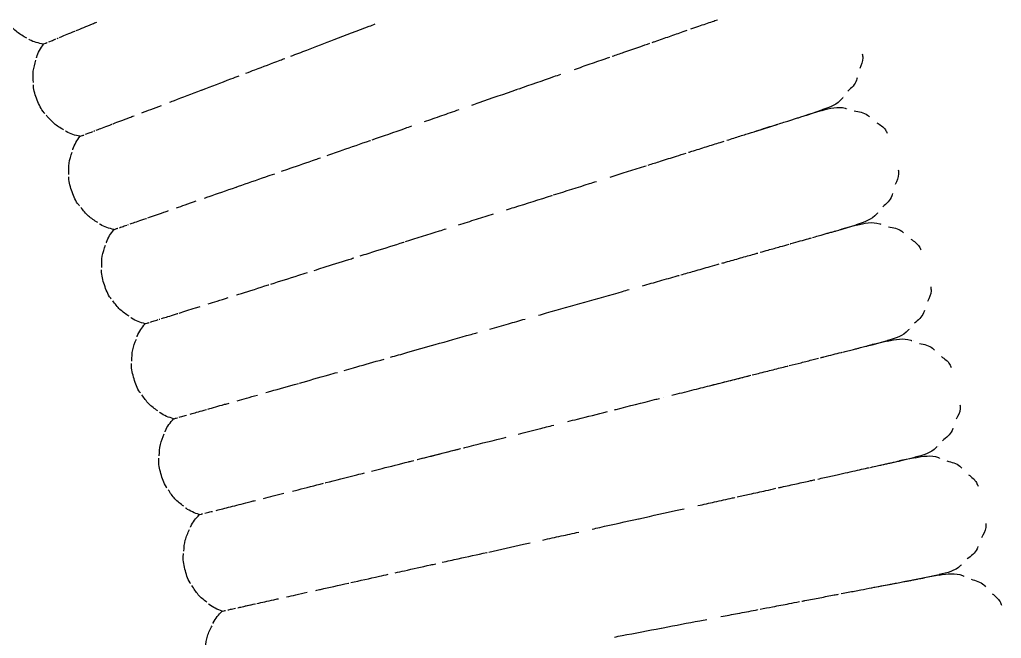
# Model space of a CAD drawing. Extents: x -360 to 379, y -342 to 365.
# Drawn here: x 57.25 to 72.05, y -125.37 to -116.05 of the extents above; entities that cross this region are included whole.
import ezdxf

# ---------------------------------------------------------------- set-up
doc = ezdxf.new("R2010")
doc.units = 0
doc.layers.get('0').update_dxf_attribs({"linetype": 'CONTINUOUS'})

msp = doc.modelspace()

# ---------------------------------------------------------------- linework, layer by layer
at = {"color": 7, "linetype": 'CONTINUOUS'}
for p, q in [((59.994, -117.109), (60.034, -117.093)), ((64.754, -117.097), (64.775, -117.09)), ((69.68, -117.212), (69.68, -117.212)), ((69.735, -117.387), (69.735, -117.387)), ((69.351, -117.416), (69.132, -117.481)), ((69.135, -117.48), (69.349, -117.409)), ((68.355, -117.726), (68.689, -117.621)), ((66.708, -118.245), (66.708, -118.245)), ((60.525, -118.568), (60.566, -118.553)), ((70.204, -118.953), (70.204, -118.953)), ((58.883, -119.138), (58.892, -119.135)), ((69.869, -119.146), (69.649, -119.205)), ((69.652, -119.204), (69.867, -119.14)), ((69.869, -119.146), (69.869, -119.146)), ((69.716, -119.185), (69.716, -119.185)), ((69.716, -119.187), (69.716, -119.187)), ((67.204, -119.899), (67.204, -119.899)), ((59.356, -120.564), (59.365, -120.561)), ((70.677, -120.708), (70.677, -120.708)), ((70.107, -120.946), (70.335, -120.885)), ((70.336, -120.891), (70.122, -120.942)), ((70.182, -120.926), (70.182, -120.926)), ((70.183, -120.928), (70.183, -120.928)), ((70.722, -120.885), (70.722, -120.885)), ((69.656, -121.06), (69.657, -121.059)), ((68.844, -121.265), (68.844, -121.265)), ((67.652, -121.565), (68.277, -121.408)), ((66.952, -121.742), (66.952, -121.742)), ((63.246, -122.678), (63.897, -122.513)), ((71.099, -122.475), (71.099, -122.475)), ((63.153, -122.701), (63.192, -122.691)), ((70.753, -122.649), (70.537, -122.694)), ((70.541, -122.692), (70.751, -122.643)), ((70.598, -122.679), (70.598, -122.679)), ((70.598, -122.681), (70.598, -122.681)), ((71.138, -122.654), (71.138, -122.654)), ((68.048, -123.245), (68.048, -123.245)), ((60.013, -123.494), (60.015, -123.493)), ((66.59, -123.569), (66.611, -123.564)), ((71.118, -124.418), (70.894, -124.458)), ((70.896, -124.457), (71.117, -124.412)), ((71.503, -124.434), (71.503, -124.434)), ((70.093, -124.611), (70.437, -124.545)), ((69.619, -124.702), (69.619, -124.702)), ((60.538, -124.91), (60.792, -124.854)), ((68.397, -124.936), (68.397, -124.936)), ((66.93, -125.216), (66.952, -125.212))]:
    msp.add_line(p, q, dxfattribs=at)
at = {"color": 7, "linetype": 'CONTINUOUS', "flags": 128}
for points in [[(57.815, -116.331), (57.824, -116.328), (57.831, -116.325)], [(57.661, -116.395), (57.663, -116.394), (57.665, -116.393)], [(58.214, -117.786), (58.216, -117.786), (58.218, -117.785)], [(58.37, -117.727), (58.379, -117.723), (58.386, -117.721)], [(58.726, -119.193), (58.728, -119.192), (58.73, -119.191)], [(59.196, -120.614), (59.198, -120.613), (59.201, -120.612)], [(59.626, -122.048), (59.628, -122.047), (59.63, -122.047)]]:
    msp.add_lwpolyline(points, dxfattribs=at)
at = {"color": 7, "linetype": 'CONTINUOUS'}
for points, knots in [([(67.369, -116.188), (67.41, -116.174), (67.525, -116.134), (67.66, -116.087), (67.749, -116.057), (67.775, -116.048)], [0, 0, 0, 0, 0.281228, 0.787761, 1, 1, 1, 1]), ([(57.358, -116.325), (57.307, -116.298), (57.206, -116.244), (57.13, -116.157), (57.093, -116.114)], [0, 0, 0, 0, 0.50285, 1, 1, 1, 1]), ([(58.104, -116.212), (58.178, -116.181), (58.27, -116.143), (58.392, -116.093), (58.414, -116.083)], [0, 0, 0, 0, 0.8157914, 1, 1, 1, 1]), ([(61.339, -116.597), (61.419, -116.567), (61.632, -116.486), (62.027, -116.335), (62.373, -116.204), (62.582, -116.124), (62.611, -116.113)], [0, 0, 0, 0, 0.195602, 0.523334, 0.931943, 1, 1, 1, 1]), ([(66.787, -116.391), (66.802, -116.386), (66.893, -116.354), (67.049, -116.3), (67.212, -116.243), (67.297, -116.214), (67.317, -116.207)], [0, 0, 0, 0, 0.077014, 0.476381, 0.873338, 1, 1, 1, 1]), ([(57.609, -116.417), (57.536, -116.402), (57.458, -116.387), (57.392, -116.346), (57.388, -116.343)], [0, 0, 0, 0, 0.941576, 1, 1, 1, 1]), ([(57.689, -116.383), (57.7, -116.379), (57.723, -116.37), (57.772, -116.349), (57.797, -116.339)], [0, 0, 0, 0, 0.486137, 1, 1, 1, 1]), ([(57.849, -116.317), (57.858, -116.313), (57.916, -116.289), (57.998, -116.256), (58.086, -116.219), (58.087, -116.219)], [0, 0, 0, 0, 0.1571511, 0.9904386, 1, 1, 1, 1]), ([(57.504, -116.625), (57.505, -116.621), (57.523, -116.545), (57.567, -116.479), (57.609, -116.417)], [0, 0, 0, 0, 0.058424, 1, 1, 1, 1]), ([(57.609, -116.417), (57.611, -116.416), (57.613, -116.415), (57.651, -116.399), (57.657, -116.397)], [0, 0, 0, 0, 0.828215, 1, 1, 1, 1]), ([(66.186, -116.6), (66.245, -116.579), (66.387, -116.53), (66.577, -116.464), (66.703, -116.42), (66.753, -116.403)], [0, 0, 0, 0, 0.301883, 0.723997, 1, 1, 1, 1]), ([(60.662, -116.855), (60.707, -116.837), (60.873, -116.774), (61.07, -116.699), (61.224, -116.641), (61.247, -116.632)], [0, 0, 0, 0, 0.243484, 0.891256, 1, 1, 1, 1]), ([(65.615, -116.798), (65.695, -116.77), (65.866, -116.711), (66.043, -116.65), (66.139, -116.616), (66.152, -116.612)], [0, 0, 0, 0, 0.437087, 0.925192, 1, 1, 1, 1]), ([(69.956, -116.564), (69.96, -116.583), (69.973, -116.658), (69.942, -116.73), (69.918, -116.783)], [0, 0, 0, 0, 0.252425, 1, 1, 1, 1]), ([(57.458, -116.996), (57.454, -116.939), (57.446, -116.824), (57.48, -116.714), (57.496, -116.658)], [0, 0, 0, 0, 0.49715, 1, 1, 1, 1]), ([(60.005, -117.105), (60.145, -117.051), (60.323, -116.984), (60.519, -116.909), (60.561, -116.893)], [0, 0, 0, 0, 0.788519, 1, 1, 1, 1]), ([(64.782, -117.088), (64.959, -117.026), (65.173, -116.952), (65.376, -116.881), (65.41, -116.869)], [0, 0, 0, 0, 0.828863, 1, 1, 1, 1]), ([(69.88, -116.922), (69.877, -116.935), (69.857, -117.016), (69.794, -117.075), (69.74, -117.125)], [0, 0, 0, 0, 0.152317, 1, 1, 1, 1]), ([(57.514, -117.259), (57.488, -117.189), (57.459, -117.114), (57.459, -117.036), (57.459, -117.031)], [0, 0, 0, 0, 0.938693, 1, 1, 1, 1]), ([(64.069, -117.335), (64.106, -117.323), (64.333, -117.244), (64.562, -117.164), (64.748, -117.099), (64.75, -117.099)], [0, 0, 0, 0, 0.159802, 0.991664, 1, 1, 1, 1]), ([(59.514, -117.291), (59.538, -117.282), (59.681, -117.228), (59.843, -117.166), (59.991, -117.11), (59.992, -117.11)], [0, 0, 0, 0, 0.1655757, 0.9954564, 1, 1, 1, 1]), ([(69.666, -117.221), (69.662, -117.226), (69.587, -117.324), (69.465, -117.368), (69.349, -117.409)], [0, 0, 0, 0, 0.05147, 1, 1, 1, 1]), ([(57.63, -117.462), (57.627, -117.459), (57.573, -117.402), (57.543, -117.328), (57.514, -117.259)], [0, 0, 0, 0, 0.061307, 1, 1, 1, 1]), ([(59.093, -117.452), (59.137, -117.435), (59.225, -117.401), (59.334, -117.36), (59.389, -117.339)], [0, 0, 0, 0, 0.496161, 1, 1, 1, 1]), ([(69.351, -117.416), (69.469, -117.383), (69.595, -117.349), (69.712, -117.386), (69.719, -117.388)], [0, 0, 0, 0, 0.94853, 1, 1, 1, 1]), ([(57.913, -117.708), (57.863, -117.679), (57.763, -117.622), (57.69, -117.533), (57.654, -117.488)], [0, 0, 0, 0, 0.5028497, 1, 1, 1, 1]), ([(58.661, -117.616), (58.737, -117.587), (58.83, -117.552), (58.953, -117.505), (58.975, -117.496)], [0, 0, 0, 0, 0.816688, 1, 1, 1, 1]), ([(63.353, -117.584), (63.441, -117.554), (63.615, -117.493), (63.789, -117.433), (63.876, -117.403)], [0, 0, 0, 0, 0.506358, 1, 1, 1, 1]), ([(68.695, -117.619), (68.706, -117.616), (68.749, -117.602), (68.81, -117.582), (68.879, -117.561), (68.938, -117.542), (68.994, -117.525), (69.043, -117.509), (69.081, -117.497), (69.106, -117.489), (69.121, -117.485), (69.129, -117.482), (69.133, -117.481), (69.134, -117.48), (69.135, -117.48)], [0, 0, 0, 0, 0.052383, 0.204595, 0.324652, 0.433443, 0.561085, 0.688691, 0.794114, 0.877485, 0.924308, 0.961794, 0.985853, 1, 1, 1, 1]), ([(69.834, -117.424), (69.907, -117.434), (69.993, -117.446), (70.056, -117.501), (70.065, -117.51)], [0, 0, 0, 0, 0.847683, 1, 1, 1, 1]), ([(58.404, -117.714), (58.413, -117.71), (58.472, -117.688), (58.555, -117.657), (58.644, -117.622), (58.645, -117.622)], [0, 0, 0, 0, 0.157424, 0.990807, 1, 1, 1, 1]), ([(62.568, -117.857), (62.733, -117.8), (62.93, -117.731), (63.132, -117.661), (63.165, -117.65)], [0, 0, 0, 0, 0.836908, 1, 1, 1, 1]), ([(67.916, -117.865), (67.951, -117.854), (68.051, -117.822), (68.2, -117.775), (68.362, -117.724), (68.501, -117.68), (68.606, -117.647), (68.661, -117.63), (68.679, -117.624)], [0, 0, 0, 0, 0.116613, 0.335166, 0.540461, 0.732587, 0.91163, 1, 1, 1, 1]), ([(70.176, -117.602), (70.226, -117.632), (70.293, -117.673), (70.325, -117.742), (70.333, -117.76)], [0, 0, 0, 0, 0.747575, 1, 1, 1, 1]), ([(58.161, -117.806), (58.088, -117.79), (58.011, -117.772), (57.946, -117.729), (57.942, -117.726)], [0, 0, 0, 0, 0.941576, 1, 1, 1, 1]), ([(58.05, -118.012), (58.052, -118.007), (58.071, -117.932), (58.118, -117.867), (58.161, -117.806)], [0, 0, 0, 0, 0.058424, 1, 1, 1, 1]), ([(58.161, -117.806), (58.163, -117.806), (58.165, -117.805), (58.203, -117.79), (58.21, -117.788)], [0, 0, 0, 0, 0.828343, 1, 1, 1, 1]), ([(58.242, -117.775), (58.253, -117.771), (58.276, -117.762), (58.326, -117.744), (58.352, -117.734)], [0, 0, 0, 0, 0.486521, 1, 1, 1, 1]), ([(61.886, -118.095), (61.962, -118.068), (62.173, -117.995), (62.393, -117.918), (62.537, -117.868), (62.539, -117.868)], [0, 0, 0, 0, 0.3598017, 0.9923983, 1, 1, 1, 1]), ([(67.337, -118.047), (67.353, -118.042), (67.446, -118.013), (67.605, -117.963), (67.769, -117.911), (67.855, -117.884), (67.875, -117.877)], [0, 0, 0, 0, 0.082366, 0.479582, 0.874365, 1, 1, 1, 1]), ([(57.994, -118.381), (57.991, -118.324), (57.986, -118.209), (58.023, -118.1), (58.042, -118.045)], [0, 0, 0, 0, 0.49715, 1, 1, 1, 1]), ([(61.198, -118.333), (61.242, -118.318), (61.407, -118.261), (61.605, -118.192), (61.763, -118.137), (61.788, -118.128)], [0, 0, 0, 0, 0.23161, 0.879529, 1, 1, 1, 1]), ([(66.728, -118.239), (66.79, -118.22), (66.935, -118.174), (67.126, -118.113), (67.252, -118.074), (67.301, -118.058)], [0, 0, 0, 0, 0.310435, 0.732601, 1, 1, 1, 1]), ([(66.153, -118.42), (66.235, -118.394), (66.409, -118.34), (66.588, -118.283), (66.684, -118.253), (66.696, -118.249)], [0, 0, 0, 0, 0.443484, 0.931409, 1, 1, 1, 1]), ([(58.042, -118.645), (58.017, -118.575), (57.991, -118.499), (57.993, -118.421), (57.993, -118.416)], [0, 0, 0, 0, 0.938693, 1, 1, 1, 1]), ([(60.551, -118.558), (60.685, -118.512), (60.86, -118.451), (61.052, -118.384), (61.096, -118.369)], [0, 0, 0, 0, 0.770894, 1, 1, 1, 1]), ([(70.499, -118.312), (70.502, -118.331), (70.512, -118.407), (70.479, -118.478), (70.455, -118.531)], [0, 0, 0, 0, 0.252425, 1, 1, 1, 1]), ([(60.038, -118.737), (60.061, -118.729), (60.204, -118.679), (60.368, -118.622), (60.519, -118.57), (60.521, -118.569)], [0, 0, 0, 0, 0.159469, 0.988608, 1, 1, 1, 1]), ([(65.301, -118.689), (65.485, -118.631), (65.705, -118.562), (65.913, -118.496), (65.948, -118.485)], [0, 0, 0, 0, 0.836306, 1, 1, 1, 1]), ([(58.151, -118.852), (58.148, -118.848), (58.096, -118.79), (58.068, -118.715), (58.042, -118.645)], [0, 0, 0, 0, 0.061307, 1, 1, 1, 1]), ([(64.593, -118.912), (64.631, -118.9), (64.861, -118.828), (65.093, -118.755), (65.28, -118.696), (65.281, -118.695)], [0, 0, 0, 0, 0.163354, 0.995137, 1, 1, 1, 1]), ([(70.412, -118.669), (70.409, -118.681), (70.387, -118.761), (70.322, -118.819), (70.267, -118.868)], [0, 0, 0, 0, 0.1523173, 1, 1, 1, 1]), ([(59.614, -118.884), (59.657, -118.869), (59.746, -118.838), (59.856, -118.8), (59.913, -118.78)], [0, 0, 0, 0, 0.4857466, 1, 1, 1, 1]), ([(58.428, -119.106), (58.378, -119.075), (58.28, -119.015), (58.21, -118.924), (58.175, -118.879)], [0, 0, 0, 0, 0.50285, 1, 1, 1, 1]), ([(59.182, -119.034), (59.257, -119.008), (59.349, -118.976), (59.471, -118.934), (59.495, -118.926)], [0, 0, 0, 0, 0.808585, 1, 1, 1, 1]), ([(63.869, -119.141), (63.959, -119.112), (64.134, -119.057), (64.311, -119.001), (64.397, -118.974)], [0, 0, 0, 0, 0.512924, 1, 1, 1, 1]), ([(70.189, -118.961), (70.185, -118.966), (70.108, -119.062), (69.984, -119.102), (69.867, -119.14)], [0, 0, 0, 0, 0.05147, 1, 1, 1, 1]), ([(58.673, -119.211), (58.6, -119.193), (58.523, -119.173), (58.46, -119.128), (58.456, -119.125)], [0, 0, 0, 0, 0.941576, 1, 1, 1, 1]), ([(58.754, -119.183), (58.766, -119.179), (58.789, -119.171), (58.839, -119.153), (58.865, -119.144)], [0, 0, 0, 0, 0.483047, 1, 1, 1, 1]), ([(58.918, -119.126), (58.927, -119.123), (58.986, -119.102), (59.069, -119.073), (59.16, -119.042), (59.161, -119.042)], [0, 0, 0, 0, 0.154958, 0.987476, 1, 1, 1, 1]), ([(69.869, -119.146), (69.988, -119.117), (70.114, -119.086), (70.231, -119.127), (70.237, -119.129)], [0, 0, 0, 0, 0.948884, 1, 1, 1, 1]), ([(70.352, -119.168), (70.424, -119.181), (70.51, -119.196), (70.571, -119.252), (70.58, -119.261)], [0, 0, 0, 0, 0.847683, 1, 1, 1, 1]), ([(58.556, -119.413), (58.557, -119.409), (58.579, -119.334), (58.627, -119.271), (58.673, -119.211)], [0, 0, 0, 0, 0.058424, 1, 1, 1, 1]), ([(58.673, -119.211), (58.674, -119.211), (58.677, -119.21), (58.715, -119.196), (58.722, -119.194)], [0, 0, 0, 0, 0.827185, 1, 1, 1, 1]), ([(63.069, -119.393), (63.239, -119.339), (63.441, -119.275), (63.648, -119.21), (63.68, -119.2)], [0, 0, 0, 0, 0.842733, 1, 1, 1, 1]), ([(69.206, -119.331), (69.22, -119.327), (69.266, -119.314), (69.33, -119.296), (69.398, -119.276), (69.457, -119.259), (69.513, -119.244), (69.562, -119.23), (69.6, -119.219), (69.623, -119.213), (69.636, -119.209), (69.643, -119.207), (69.648, -119.206), (69.651, -119.205), (69.651, -119.205), (69.651, -119.205)], [0, 0, 0, 0, 0.063668, 0.21439, 0.334672, 0.441719, 0.568492, 0.696096, 0.800733, 0.882542, 0.915102, 0.94308, 0.966495, 0.9915, 1, 1, 1, 1]), ([(58.488, -119.781), (58.488, -119.724), (58.486, -119.609), (58.526, -119.501), (58.546, -119.446)], [0, 0, 0, 0, 0.49715, 1, 1, 1, 1]), ([(62.387, -119.608), (62.465, -119.583), (62.679, -119.516), (62.901, -119.446), (63.047, -119.4), (63.048, -119.399)], [0, 0, 0, 0, 0.363553, 0.994871, 1, 1, 1, 1]), ([(68.419, -119.554), (68.458, -119.543), (68.563, -119.513), (68.708, -119.472), (68.809, -119.443), (68.852, -119.431)], [0, 0, 0, 0, 0.251875, 0.673981, 1, 1, 1, 1]), ([(68.867, -119.427), (68.871, -119.426), (68.927, -119.41), (69.019, -119.384), (69.122, -119.355), (69.174, -119.34), (69.19, -119.335)], [0, 0, 0, 0, 0.03889, 0.452716, 0.838014, 1, 1, 1, 1]), ([(70.689, -119.356), (70.737, -119.388), (70.803, -119.431), (70.833, -119.501), (70.841, -119.519)], [0, 0, 0, 0, 0.747575, 1, 1, 1, 1]), ([(67.84, -119.718), (67.859, -119.713), (67.955, -119.686), (68.118, -119.639), (68.28, -119.594), (68.363, -119.57), (68.38, -119.565)], [0, 0, 0, 0, 0.097557, 0.49705, 0.894001, 1, 1, 1, 1]), ([(61.693, -119.827), (61.738, -119.812), (61.905, -119.76), (62.106, -119.697), (62.265, -119.646), (62.289, -119.639)], [0, 0, 0, 0, 0.234661, 0.882548, 1, 1, 1, 1]), ([(67.221, -119.894), (67.288, -119.875), (67.439, -119.832), (67.632, -119.777), (67.755, -119.742), (67.8, -119.729)], [0, 0, 0, 0, 0.332059, 0.753813, 1, 1, 1, 1]), ([(58.529, -120.046), (58.506, -119.975), (58.482, -119.899), (58.486, -119.821), (58.487, -119.816)], [0, 0, 0, 0, 0.938693, 1, 1, 1, 1]), ([(61.036, -120.034), (61.173, -119.99), (61.351, -119.935), (61.547, -119.873), (61.59, -119.859)], [0, 0, 0, 0, 0.77547, 1, 1, 1, 1]), ([(66.644, -120.057), (66.731, -120.033), (66.909, -119.982), (67.09, -119.931), (67.184, -119.904), (67.194, -119.901)], [0, 0, 0, 0, 0.459376, 0.946662, 1, 1, 1, 1]), ([(58.632, -120.256), (58.629, -120.253), (58.579, -120.193), (58.553, -120.117), (58.529, -120.046)], [0, 0, 0, 0, 0.061307, 1, 1, 1, 1]), ([(60.522, -120.196), (60.546, -120.188), (60.691, -120.143), (60.856, -120.091), (61.008, -120.043), (61.009, -120.042)], [0, 0, 0, 0, 0.161072, 0.990398, 1, 1, 1, 1]), ([(65.073, -120.503), (65.113, -120.491), (65.348, -120.425), (65.774, -120.304), (66.192, -120.186), (66.408, -120.124), (66.44, -120.115)], [0, 0, 0, 0, 0.086163, 0.502788, 0.925651, 1, 1, 1, 1]), ([(70.99, -120.076), (70.992, -120.095), (71.001, -120.171), (70.966, -120.241), (70.94, -120.293)], [0, 0, 0, 0, 0.252425, 1, 1, 1, 1]), ([(58.901, -120.518), (58.853, -120.486), (58.756, -120.423), (58.689, -120.33), (58.655, -120.284)], [0, 0, 0, 0, 0.5028497, 1, 1, 1, 1]), ([(60.093, -120.331), (60.137, -120.317), (60.227, -120.289), (60.339, -120.254), (60.395, -120.236)], [0, 0, 0, 0, 0.488488, 1, 1, 1, 1]), ([(59.39, -120.553), (59.4, -120.55), (59.46, -120.531), (59.544, -120.504), (59.635, -120.475), (59.636, -120.475)], [0, 0, 0, 0, 0.155606, 0.988352, 1, 1, 1, 1]), ([(59.656, -120.469), (59.732, -120.445), (59.826, -120.415), (59.95, -120.376), (59.973, -120.369)], [0, 0, 0, 0, 0.8107159, 1, 1, 1, 1]), ([(70.893, -120.43), (70.89, -120.442), (70.865, -120.522), (70.798, -120.577), (70.742, -120.624)], [0, 0, 0, 0, 0.1523173, 1, 1, 1, 1]), ([(59.143, -120.631), (59.071, -120.61), (58.995, -120.588), (58.932, -120.541), (58.929, -120.538)], [0, 0, 0, 0, 0.9415763, 1, 1, 1, 1]), ([(59.02, -120.829), (59.022, -120.825), (59.046, -120.751), (59.096, -120.689), (59.143, -120.631)], [0, 0, 0, 0, 0.058424, 1, 1, 1, 1]), ([(59.143, -120.631), (59.145, -120.63), (59.147, -120.629), (59.186, -120.617), (59.193, -120.615)], [0, 0, 0, 0, 0.827489, 1, 1, 1, 1]), ([(59.225, -120.605), (59.237, -120.601), (59.26, -120.594), (59.311, -120.578), (59.337, -120.569)], [0, 0, 0, 0, 0.4839605, 1, 1, 1, 1]), ([(64.34, -120.711), (64.433, -120.684), (64.61, -120.634), (64.788, -120.584), (64.872, -120.56)], [0, 0, 0, 0, 0.528663, 1, 1, 1, 1]), ([(62.843, -121.135), (62.925, -121.112), (63.143, -121.05), (63.549, -120.935), (63.905, -120.834), (64.121, -120.773), (64.152, -120.764)], [0, 0, 0, 0, 0.194433, 0.52231, 0.93108, 1, 1, 1, 1]), ([(70.662, -120.715), (70.658, -120.72), (70.577, -120.814), (70.453, -120.85), (70.335, -120.885)], [0, 0, 0, 0, 0.0511155, 1, 1, 1, 1]), ([(58.942, -121.195), (58.943, -121.137), (58.945, -121.022), (58.988, -120.915), (59.01, -120.862)], [0, 0, 0, 0, 0.49715, 1, 1, 1, 1]), ([(69.661, -121.058), (69.688, -121.052), (69.746, -121.037), (69.818, -121.019), (69.88, -121.003), (69.928, -120.991), (69.972, -120.98), (70.008, -120.971), (70.036, -120.964), (70.057, -120.958), (70.074, -120.954), (70.087, -120.951), (70.098, -120.948), (70.109, -120.945), (70.117, -120.943), (70.118, -120.943), (70.116, -120.943), (70.115, -120.944), (70.114, -120.944), (70.113, -120.944), (70.111, -120.945), (70.11, -120.945), (70.108, -120.945), (70.107, -120.946), (70.106, -120.946)], [0, 0, 0, 0, 0.120646, 0.264194, 0.365975, 0.459036, 0.543414, 0.640882, 0.700539, 0.754395, 0.802468, 0.844776, 0.881339, 0.912178, 0.96889, 0.984981, 0.990107, 0.992005, 0.993524, 0.9945, 0.995399, 0.99632, 0.997355, 1, 1, 1, 1]), ([(70.336, -120.891), (70.457, -120.866), (70.584, -120.839), (70.699, -120.883), (70.705, -120.885)], [0, 0, 0, 0, 0.94853, 1, 1, 1, 1]), ([(70.819, -120.927), (70.891, -120.942), (70.976, -120.959), (71.035, -121.018), (71.044, -121.027)], [0, 0, 0, 0, 0.847683, 1, 1, 1, 1]), ([(69.329, -121.142), (69.346, -121.138), (69.413, -121.121), (69.516, -121.095), (69.606, -121.072), (69.647, -121.062), (69.652, -121.061)], [0, 0, 0, 0, 0.139997, 0.561079, 0.951275, 1, 1, 1, 1]), ([(58.975, -121.461), (58.954, -121.389), (58.932, -121.313), (58.939, -121.235), (58.939, -121.23)], [0, 0, 0, 0, 0.938693, 1, 1, 1, 1]), ([(62.145, -121.333), (62.192, -121.32), (62.362, -121.272), (62.565, -121.214), (62.724, -121.169), (62.747, -121.163)], [0, 0, 0, 0, 0.2419138, 0.8896816, 1, 1, 1, 1]), ([(68.856, -121.262), (68.915, -121.247), (69.042, -121.215), (69.188, -121.178), (69.272, -121.157), (69.298, -121.15)], [0, 0, 0, 0, 0.378735, 0.802288, 1, 1, 1, 1]), ([(71.15, -121.125), (71.198, -121.159), (71.262, -121.203), (71.29, -121.274), (71.297, -121.292)], [0, 0, 0, 0, 0.747575, 1, 1, 1, 1]), ([(61.472, -121.524), (61.615, -121.484), (61.797, -121.432), (61.998, -121.375), (62.041, -121.363)], [0, 0, 0, 0, 0.786259, 1, 1, 1, 1]), ([(68.298, -121.402), (68.329, -121.394), (68.438, -121.367), (68.612, -121.323), (68.761, -121.285), (68.832, -121.267), (68.838, -121.266)], [0, 0, 0, 0, 0.160534, 0.565888, 0.968264, 1, 1, 1, 1]), ([(59.072, -121.674), (59.069, -121.67), (59.021, -121.609), (58.997, -121.533), (58.975, -121.461)], [0, 0, 0, 0, 0.061307, 1, 1, 1, 1]), ([(60.964, -121.668), (60.988, -121.661), (61.136, -121.62), (61.302, -121.572), (61.455, -121.529), (61.456, -121.529)], [0, 0, 0, 0, 0.164831, 0.994601, 1, 1, 1, 1]), ([(67.087, -121.708), (67.188, -121.682), (67.383, -121.633), (67.655, -121.565), (67.912, -121.5), (68.111, -121.45), (68.221, -121.422), (68.253, -121.414)], [0, 0, 0, 0, 0.243647, 0.467297, 0.689366, 0.909852, 1, 1, 1, 1]), ([(59.333, -121.943), (59.286, -121.91), (59.191, -121.845), (59.126, -121.75), (59.094, -121.702)], [0, 0, 0, 0, 0.50285, 1, 1, 1, 1]), ([(60.087, -121.917), (60.165, -121.895), (60.26, -121.868), (60.386, -121.832), (60.41, -121.825)], [0, 0, 0, 0, 0.8157036, 1, 1, 1, 1]), ([(60.531, -121.791), (60.576, -121.778), (60.667, -121.753), (60.779, -121.721), (60.835, -121.705)], [0, 0, 0, 0, 0.494902, 1, 1, 1, 1]), ([(66.22, -121.927), (66.229, -121.925), (66.435, -121.873), (66.663, -121.815), (66.873, -121.762), (66.897, -121.756)], [0, 0, 0, 0, 0.037748, 0.889358, 1, 1, 1, 1]), ([(59.572, -122.063), (59.5, -122.04), (59.425, -122.016), (59.364, -121.967), (59.36, -121.964)], [0, 0, 0, 0, 0.941576, 1, 1, 1, 1]), ([(59.822, -121.992), (59.831, -121.989), (59.892, -121.972), (59.977, -121.948), (60.069, -121.922), (60.07, -121.922)], [0, 0, 0, 0, 0.1571243, 0.9904024, 1, 1, 1, 1]), ([(65.516, -122.105), (65.565, -122.092), (65.766, -122.042), (65.964, -121.992), (66.113, -121.954)], [0, 0, 0, 0, 0.243704, 1, 1, 1, 1]), ([(71.43, -121.853), (71.432, -121.872), (71.438, -121.948), (71.401, -122.017), (71.373, -122.069)], [0, 0, 0, 0, 0.252425, 1, 1, 1, 1]), ([(59.444, -122.258), (59.445, -122.254), (59.471, -122.18), (59.523, -122.12), (59.572, -122.063)], [0, 0, 0, 0, 0.058424, 1, 1, 1, 1]), ([(59.572, -122.063), (59.574, -122.063), (59.576, -122.062), (59.615, -122.051), (59.622, -122.049)], [0, 0, 0, 0, 0.828202, 1, 1, 1, 1]), ([(59.655, -122.039), (59.667, -122.036), (59.69, -122.029), (59.741, -122.015), (59.768, -122.007)], [0, 0, 0, 0, 0.486099, 1, 1, 1, 1]), ([(64.766, -122.294), (64.871, -122.267), (65.05, -122.222), (65.23, -122.177), (65.304, -122.158)], [0, 0, 0, 0, 0.5893366, 1, 1, 1, 1]), ([(71.323, -122.204), (71.319, -122.216), (71.292, -122.295), (71.224, -122.349), (71.166, -122.394)], [0, 0, 0, 0, 0.152317, 1, 1, 1, 1]), ([(59.355, -122.621), (59.357, -122.564), (59.363, -122.449), (59.409, -122.343), (59.432, -122.29)], [0, 0, 0, 0, 0.4971503, 1, 1, 1, 1]), ([(63.943, -122.502), (63.949, -122.5), (64.135, -122.453), (64.352, -122.398), (64.564, -122.345), (64.589, -122.339)], [0, 0, 0, 0, 0.030027, 0.885119, 1, 1, 1, 1]), ([(63.251, -122.676), (63.343, -122.653), (63.554, -122.6), (63.775, -122.544), (63.899, -122.513)], [0, 0, 0, 0, 0.43767, 1, 1, 1, 1]), ([(71.084, -122.483), (71.079, -122.487), (70.996, -122.579), (70.87, -122.612), (70.751, -122.643)], [0, 0, 0, 0, 0.05147, 1, 1, 1, 1]), ([(59.38, -122.888), (59.361, -122.816), (59.342, -122.739), (59.35, -122.661), (59.351, -122.656)], [0, 0, 0, 0, 0.938693, 1, 1, 1, 1]), ([(62.555, -122.852), (62.608, -122.839), (62.787, -122.793), (62.993, -122.742), (63.148, -122.702), (63.166, -122.698)], [0, 0, 0, 0, 0.271215, 0.917501, 1, 1, 1, 1]), ([(70.081, -122.795), (70.092, -122.792), (70.136, -122.783), (70.198, -122.769), (70.268, -122.753), (70.329, -122.74), (70.386, -122.727), (70.436, -122.716), (70.476, -122.707), (70.501, -122.702), (70.517, -122.698), (70.525, -122.696), (70.53, -122.695), (70.532, -122.695), (70.533, -122.695), (70.531, -122.695), (70.529, -122.695), (70.528, -122.696), (70.527, -122.696), (70.526, -122.696), (70.525, -122.696), (70.522, -122.697), (70.521, -122.697), (70.52, -122.697)], [0, 0, 0, 0, 0.047801, 0.195248, 0.311488, 0.416872, 0.540417, 0.664001, 0.766301, 0.847444, 0.892686, 0.929185, 0.952262, 0.970106, 0.98265, 0.990588, 0.992673, 0.99353, 0.994308, 0.995057, 0.995831, 0.997637, 1, 1, 1, 1]), ([(70.753, -122.649), (70.874, -122.627), (71.002, -122.604), (71.116, -122.651), (71.122, -122.654)], [0, 0, 0, 0, 0.94853, 1, 1, 1, 1]), ([(71.234, -122.699), (71.305, -122.716), (71.39, -122.736), (71.448, -122.796), (71.456, -122.805)], [0, 0, 0, 0, 0.847683, 1, 1, 1, 1]), ([(69.284, -122.971), (69.319, -122.964), (69.422, -122.941), (69.574, -122.907), (69.738, -122.871), (69.881, -122.839), (69.989, -122.815), (70.046, -122.802), (70.065, -122.798)], [0, 0, 0, 0, 0.1152225, 0.3331506, 0.5379184, 0.7296138, 0.9083212, 1, 1, 1, 1]), ([(59.471, -123.104), (59.468, -123.1), (59.422, -123.037), (59.4, -122.961), (59.38, -122.888)], [0, 0, 0, 0, 0.061307, 1, 1, 1, 1]), ([(61.864, -123.026), (61.866, -123.026), (62.01, -122.99), (62.208, -122.94), (62.413, -122.888), (62.451, -122.878)], [0, 0, 0, 0, 0.0110053, 0.816756, 1, 1, 1, 1]), ([(68.692, -123.103), (68.708, -123.099), (68.803, -123.078), (68.965, -123.042), (69.133, -123.005), (69.221, -122.985), (69.243, -122.981)], [0, 0, 0, 0, 0.081016, 0.478202, 0.872962, 1, 1, 1, 1]), ([(71.559, -122.906), (71.606, -122.941), (71.669, -122.988), (71.695, -123.06), (71.702, -123.078)], [0, 0, 0, 0, 0.747575, 1, 1, 1, 1]), ([(59.724, -123.381), (59.677, -123.346), (59.585, -123.278), (59.523, -123.181), (59.492, -123.133)], [0, 0, 0, 0, 0.50285, 1, 1, 1, 1]), ([(61.367, -123.152), (61.394, -123.145), (61.534, -123.11), (61.7, -123.068), (61.834, -123.034)], [0, 0, 0, 0, 0.191258, 1, 1, 1, 1]), ([(68.068, -123.241), (68.131, -123.227), (68.28, -123.194), (68.475, -123.151), (68.605, -123.122), (68.655, -123.111)], [0, 0, 0, 0, 0.308384, 0.730598, 1, 1, 1, 1]), ([(60.212, -123.443), (60.222, -123.441), (60.283, -123.426), (60.459, -123.381), (60.649, -123.333), (60.784, -123.299), (60.805, -123.294)], [0, 0, 0, 0, 0.081612, 0.499396, 0.918524, 1, 1, 1, 1]), ([(60.927, -123.263), (60.975, -123.251), (61.066, -123.228), (61.179, -123.199), (61.233, -123.186)], [0, 0, 0, 0, 0.5204569, 1, 1, 1, 1]), ([(67.479, -123.372), (67.564, -123.353), (67.741, -123.313), (67.924, -123.273), (68.023, -123.251), (68.035, -123.248)], [0, 0, 0, 0, 0.4418843, 0.9298991, 1, 1, 1, 1]), ([(59.959, -123.507), (59.888, -123.482), (59.813, -123.456), (59.754, -123.406), (59.75, -123.403)], [0, 0, 0, 0, 0.941576, 1, 1, 1, 1]), ([(60.043, -123.486), (60.055, -123.483), (60.079, -123.477), (60.13, -123.464), (60.156, -123.458)], [0, 0, 0, 0, 0.49462, 1, 1, 1, 1]), ([(66.61, -123.564), (66.797, -123.523), (67.022, -123.473), (67.234, -123.426), (67.269, -123.418)], [0, 0, 0, 0, 0.8344377, 1, 1, 1, 1]), ([(59.825, -123.698), (59.827, -123.694), (59.855, -123.622), (59.908, -123.563), (59.959, -123.507)], [0, 0, 0, 0, 0.058424, 1, 1, 1, 1]), ([(59.959, -123.507), (59.961, -123.507), (59.963, -123.506), (60.003, -123.496), (60.01, -123.495)], [0, 0, 0, 0, 0.831044, 1, 1, 1, 1]), ([(65.883, -123.725), (65.921, -123.717), (66.156, -123.665), (66.393, -123.612), (66.585, -123.57), (66.587, -123.569)], [0, 0, 0, 0, 0.1624267, 0.994255, 1, 1, 1, 1]), ([(59.726, -124.059), (59.73, -124.002), (59.738, -123.887), (59.788, -123.783), (59.812, -123.73)], [0, 0, 0, 0, 0.49715, 1, 1, 1, 1]), ([(71.818, -123.643), (71.819, -123.662), (71.824, -123.738), (71.784, -123.806), (71.755, -123.856)], [0, 0, 0, 0, 0.2524251, 1, 1, 1, 1]), ([(65.141, -123.89), (65.233, -123.869), (65.413, -123.83), (65.593, -123.79), (65.682, -123.77)], [0, 0, 0, 0, 0.511183, 1, 1, 1, 1]), ([(64.325, -124.071), (64.498, -124.032), (64.704, -123.987), (64.914, -123.94), (64.948, -123.933)], [0, 0, 0, 0, 0.841155, 1, 1, 1, 1]), ([(71.701, -123.99), (71.697, -124.002), (71.667, -124.08), (71.598, -124.132), (71.539, -124.175)], [0, 0, 0, 0, 0.152317, 1, 1, 1, 1]), ([(59.743, -124.327), (59.727, -124.254), (59.709, -124.176), (59.72, -124.099), (59.721, -124.094)], [0, 0, 0, 0, 0.938693, 1, 1, 1, 1]), ([(63.624, -124.226), (63.704, -124.208), (63.923, -124.16), (64.15, -124.109), (64.299, -124.077), (64.3, -124.076)], [0, 0, 0, 0, 0.362516, 0.994198, 1, 1, 1, 1]), ([(59.828, -124.545), (59.825, -124.541), (59.78, -124.477), (59.761, -124.399), (59.743, -124.327)], [0, 0, 0, 0, 0.061307, 1, 1, 1, 1]), ([(62.914, -124.384), (62.96, -124.373), (63.131, -124.335), (63.336, -124.29), (63.499, -124.254), (63.524, -124.248)], [0, 0, 0, 0, 0.233803, 0.881712, 1, 1, 1, 1]), ([(71.453, -124.262), (71.449, -124.266), (71.363, -124.355), (71.237, -124.384), (71.117, -124.412)], [0, 0, 0, 0, 0.051116, 1, 1, 1, 1]), ([(62.243, -124.532), (62.383, -124.501), (62.564, -124.461), (62.764, -124.417), (62.809, -124.407)], [0, 0, 0, 0, 0.774165, 1, 1, 1, 1]), ([(70.443, -124.544), (70.453, -124.542), (70.497, -124.534), (70.559, -124.522), (70.63, -124.508), (70.691, -124.497), (70.748, -124.486), (70.799, -124.476), (70.839, -124.468), (70.865, -124.464), (70.88, -124.461), (70.889, -124.459), (70.894, -124.458), (70.897, -124.457), (70.896, -124.457), (70.896, -124.458)], [0, 0, 0, 0, 0.0478273, 0.1995911, 0.3191992, 0.4276592, 0.5547026, 0.6817801, 0.7870519, 0.8706463, 0.917137, 0.9547432, 0.9784041, 0.9968447, 1, 1, 1, 1]), ([(71.118, -124.418), (71.24, -124.4), (71.368, -124.38), (71.481, -124.431), (71.487, -124.434)], [0, 0, 0, 0, 0.94853, 1, 1, 1, 1]), ([(71.597, -124.482), (71.668, -124.501), (71.752, -124.523), (71.808, -124.585), (71.817, -124.595)], [0, 0, 0, 0, 0.847683, 1, 1, 1, 1]), ([(60.073, -124.829), (60.027, -124.793), (59.936, -124.722), (59.877, -124.623), (59.848, -124.574)], [0, 0, 0, 0, 0.50285, 1, 1, 1, 1]), ([(61.715, -124.649), (61.739, -124.644), (61.888, -124.611), (62.057, -124.574), (62.212, -124.539), (62.214, -124.539)], [0, 0, 0, 0, 0.160603, 0.989881, 1, 1, 1, 1]), ([(69.64, -124.698), (69.676, -124.691), (69.778, -124.671), (69.931, -124.642), (70.097, -124.61), (70.24, -124.583), (70.349, -124.562), (70.407, -124.551), (70.427, -124.547)], [0, 0, 0, 0, 0.113825, 0.331671, 0.536381, 0.728041, 0.906735, 1, 1, 1, 1]), ([(60.829, -124.846), (60.907, -124.829), (61.002, -124.807), (61.129, -124.779), (61.153, -124.774)], [0, 0, 0, 0, 0.8100915, 1, 1, 1, 1]), ([(61.276, -124.747), (61.321, -124.737), (61.413, -124.716), (61.527, -124.691), (61.586, -124.678)], [0, 0, 0, 0, 0.487683, 1, 1, 1, 1]), ([(69.044, -124.812), (69.06, -124.809), (69.155, -124.791), (69.319, -124.759), (69.488, -124.727), (69.577, -124.71), (69.599, -124.706)], [0, 0, 0, 0, 0.079473, 0.476421, 0.870954, 1, 1, 1, 1]), ([(71.916, -124.699), (71.962, -124.735), (72.024, -124.784), (72.048, -124.856), (72.054, -124.874)], [0, 0, 0, 0, 0.747575, 1, 1, 1, 1]), ([(60.304, -124.962), (60.234, -124.935), (60.16, -124.907), (60.102, -124.855), (60.098, -124.852)], [0, 0, 0, 0, 0.941576, 1, 1, 1, 1]), ([(60.388, -124.944), (60.4, -124.941), (60.424, -124.936), (60.476, -124.924), (60.503, -124.918)], [0, 0, 0, 0, 0.483693, 1, 1, 1, 1]), ([(60.557, -124.906), (60.567, -124.904), (60.628, -124.89), (60.714, -124.871), (60.807, -124.851), (60.809, -124.85)], [0, 0, 0, 0, 0.155416, 0.988095, 1, 1, 1, 1]), ([(67.825, -125.045), (67.909, -125.029), (68.087, -124.995), (68.271, -124.96), (68.371, -124.941), (68.384, -124.938)], [0, 0, 0, 0, 0.440217, 0.928285, 1, 1, 1, 1]), ([(68.418, -124.932), (68.48, -124.92), (68.629, -124.891), (68.826, -124.854), (68.957, -124.829), (69.008, -124.819)], [0, 0, 0, 0, 0.3061601, 0.7283667, 1, 1, 1, 1]), ([(60.164, -125.149), (60.166, -125.145), (60.197, -125.073), (60.252, -125.016), (60.304, -124.962)], [0, 0, 0, 0, 0.058424, 1, 1, 1, 1]), ([(60.304, -124.962), (60.305, -124.962), (60.308, -124.961), (60.348, -124.953), (60.355, -124.951)], [0, 0, 0, 0, 0.8274, 1, 1, 1, 1]), ([(66.953, -125.212), (67.14, -125.176), (67.365, -125.133), (67.577, -125.093), (67.613, -125.086)], [0, 0, 0, 0, 0.832487, 1, 1, 1, 1]), ([(60.054, -125.507), (60.06, -125.45), (60.072, -125.335), (60.124, -125.233), (60.151, -125.181)], [0, 0, 0, 0, 0.49715, 1, 1, 1, 1]), ([(66.218, -125.353), (66.257, -125.345), (66.493, -125.3), (66.732, -125.254), (66.925, -125.217), (66.926, -125.217)], [0, 0, 0, 0, 0.161486, 0.993342, 1, 1, 1, 1])]:
    msp.add_open_spline(points, degree=3, knots=knots, dxfattribs=at)

doc.saveas('drawing.dxf')
